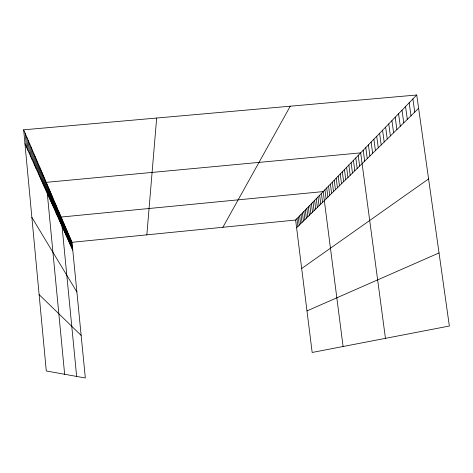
<?xml version="1.0" encoding="UTF-8"?>
<svg xmlns="http://www.w3.org/2000/svg" width="473" height="473" viewBox="0 0 473 473"><rect width="100%" height="100%" fill="white"/><g stroke="black" fill="none" stroke-linecap="round" stroke-linejoin="round"><path stroke-width="0.71" d="M146.855 234.85L156.658 118.037M222.884 227.276L290.268 106.2M295.631 220.028L416.737 94.996L449.35 326.027L312.168 352.468L295.631 220.028L71.997 242.306L23.65 129.821L416.737 94.996M296.595 227.75L418.617 108.317M301.685 268.504L428.585 178.936M306.977 310.909L439.033 252.943M39.123 294.632L81.149 335.416M31.868 217.379L76.88 291.971M23.65 129.821L24.957 143.715L72.777 250.217M412.899 98.952L414.75 112.101M409.175 102.801L410.99 115.779M405.538 106.549L407.33 119.362M402.003 110.203L403.765 122.85M398.562 113.757L400.294 126.25M395.203 117.227L396.906 129.567M391.928 120.603L393.607 132.795M388.735 123.902L390.391 135.946M385.619 127.119L387.251 139.021M382.58 130.252L384.188 142.018M379.612 133.321L381.197 144.945M376.715 136.307L378.276 147.801M373.889 139.228L375.426 150.591M371.122 142.083L372.641 153.317M368.42 144.874L369.916 155.984M365.783 147.6L367.255 158.585M363.199 150.266L364.653 161.133M385.448 338.343L360.674 152.868L46.224 182.347L64.641 374.279M358.209 155.422L359.622 166.058M355.791 157.911L357.192 168.441M353.426 160.353L354.809 170.771M351.114 162.747L352.474 173.053M348.843 165.083L350.191 175.288M346.626 167.377L347.957 177.476M344.45 169.624L345.763 179.622M342.322 171.817L343.623 181.721M340.235 173.975L341.518 183.778M338.189 176.086L339.454 185.8M336.185 178.155L337.438 187.775M334.216 180.189L335.452 189.714M332.288 182.182L333.512 191.618M330.396 184.133L331.608 193.481M328.54 186.049L329.734 195.314M326.719 187.929L327.901 197.105M324.927 189.774L326.104 198.867M343.085 346.508L323.177 191.589L61.141 217.042L76.65 376.443M321.404 193.422L322.545 202.349M319.659 195.219L320.795 204.064M317.951 196.981L319.074 205.749M316.271 198.713L317.383 207.405M314.622 200.416L315.722 209.031M313.008 202.089L314.09 210.621M311.417 203.727L312.493 212.188M309.856 205.341L310.921 213.731M308.319 206.926L309.372 215.245M306.811 208.481L307.858 216.729M305.333 210.012L306.362 218.189M303.873 211.514L304.896 219.626M302.442 212.992L303.453 221.033M301.035 214.446L302.034 222.422M299.651 215.877L300.645 223.788M298.286 217.284L299.273 225.13M296.949 218.668L297.919 226.449M71.997 242.306L85.335 378.004L46.289 370.968L24.957 143.715M71.482 241.1L72.263 249.076M70.956 239.876L71.742 247.917M70.418 238.629L71.216 246.74M69.874 237.363L70.678 245.54M69.318 236.074L70.128 244.322M68.756 234.762L69.572 243.081M68.183 233.431L69.005 241.815M67.598 232.072L68.425 240.532M67.006 230.688L67.84 239.226M66.397 229.281L67.243 237.895M65.782 227.85L66.634 236.535M65.156 226.39L66.013 235.158M64.517 224.906L65.38 233.751M63.867 223.392L64.736 232.32M63.205 221.849L64.086 230.859M62.531 220.276L63.417 229.37M61.839 218.674L62.738 227.856M60.443 215.428L61.354 224.781M59.734 213.778L60.656 223.221M59.013 212.099L59.941 221.636M58.28 210.39L59.214 220.016M57.529 208.646L58.469 218.36M56.766 206.867L57.712 216.675M55.985 205.046L56.943 214.955M55.187 203.195L56.157 213.205M54.371 201.303L55.353 211.413M53.544 199.37L54.531 209.586M52.698 197.401L53.691 207.718M51.829 195.384L52.834 205.814M50.948 193.333L51.965 203.863M50.043 191.228L51.066 201.876M49.121 189.082L50.156 199.843M48.175 186.888L49.222 197.761M47.211 184.641L48.27 195.639M45.219 180L46.295 191.24M44.184 177.594L45.272 188.964M43.126 175.134L44.226 186.64M42.044 172.615L43.155 184.251M40.938 170.038L42.062 181.809M39.803 167.401L40.938 179.308M38.638 164.693L39.785 176.748M37.444 161.92L38.609 174.117M36.22 159.076L37.397 171.427M34.967 156.155L36.155 168.666M33.684 153.163L34.884 165.828M32.365 150.095L33.577 162.919M31.005 146.937L32.235 159.933M29.616 143.703L30.857 156.865M28.185 140.375L29.444 153.713M26.713 136.951L27.99 150.473M25.205 133.439L26.494 147.144"/></g></svg>
